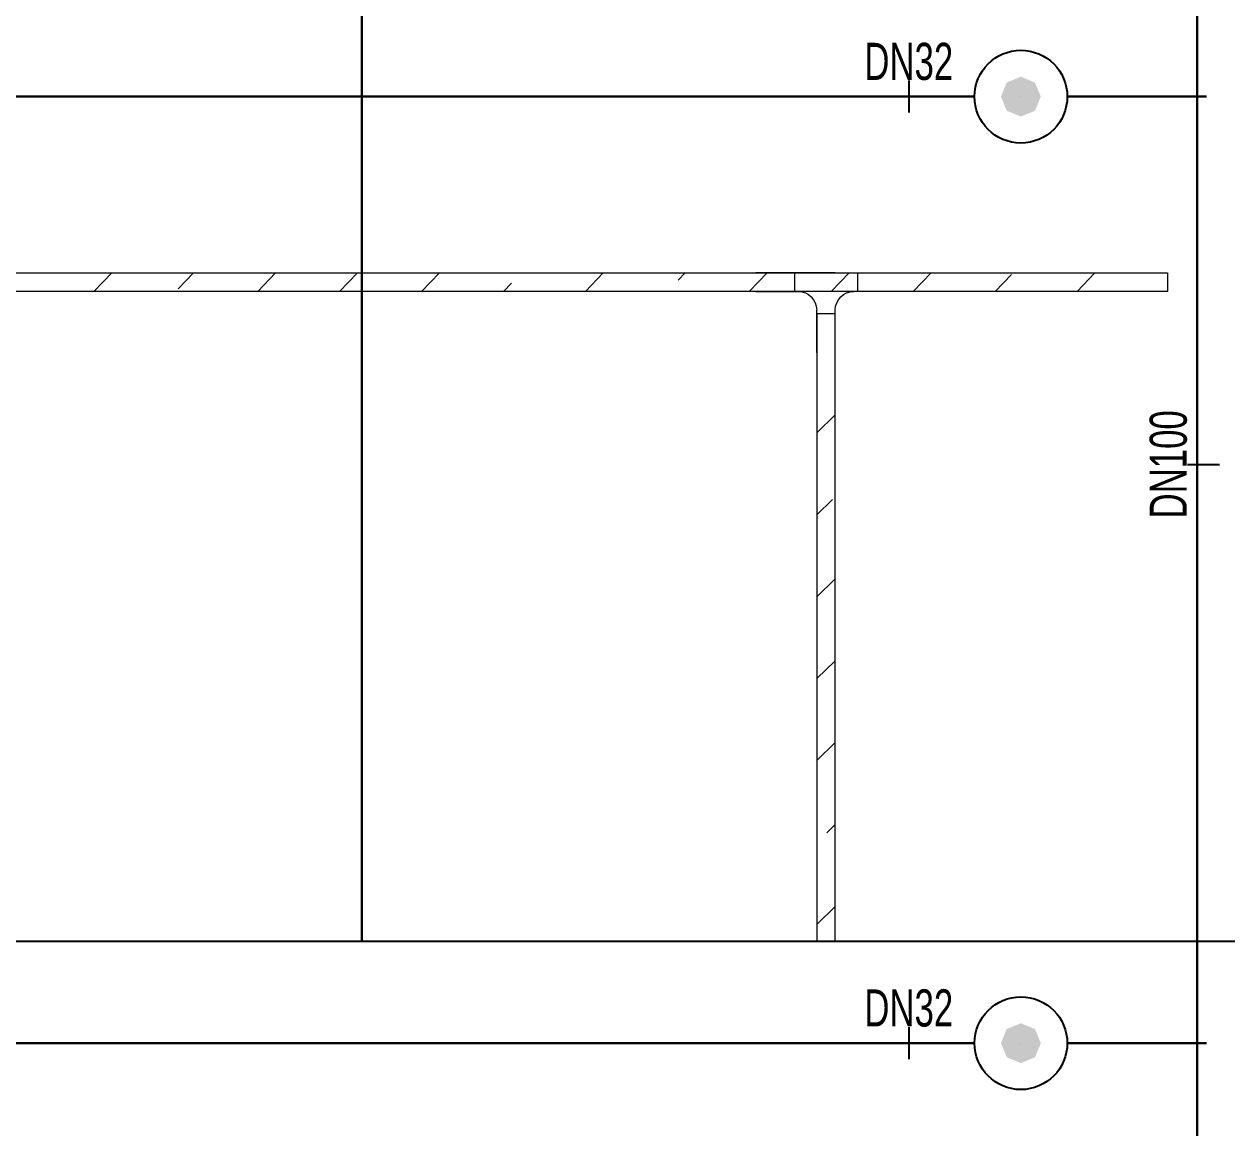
# Model space of a CAD drawing. Header units: millimetres. Extents: x -379292 to 1221486, y 92049 to 447512.
# Drawn here: x -179615 to -176375, y 127315 to 130289 of the extents above; entities that cross this region are included whole.
import ezdxf
from ezdxf.enums import TextEntityAlignment as Align

# ---------------------------------------------------------------- set-up
doc = ezdxf.new("R2010")
doc.units = ezdxf.units.MM
for name, color, linetype in [('-M-YNGN-BORUID', 7, 'Continuous'), ('-M-YNGN-BORUUZUN', 7, 'Continuous'), ('-M-YNGN-BORUYUK', 7, 'Continuous'), ('-M-YNGN-SPR-YUK', 7, 'Continuous'), ('-M-YNGN-ZON5-CAP-', 7, 'Continuous'), ('-M-YNGN-ZON5-SPR-', 7, 'Continuous'), ('202-A-Y-MahalAd', 141, 'Continuous')]:
    doc.layers.add(name, color=color, linetype=linetype)
doc.layers.add('-M-YNGN-SPR-CAPCIZGI', color=188, linetype='Continuous', plot=False)
doc.layers.add('-M-YNGN-ZON5', color=11, linetype='SP', lineweight=30)
doc.layers.add('E_CT_KIRMIZI', color=1, linetype='Continuous', lineweight=9)
doc.styles.add('CIZGI', font='tahoma.ttf', dxfattribs={"width": 0.8, "oblique": 20})
doc.styles.add('HCAD', font='HCAD.SHX', dxfattribs={"width": 0.8, "height": 0.2})
doc.styles.add('PIPESIZE', font='hcad.shx', dxfattribs={"width": 0.8})
doc.styles.add('SPR-NOT', font='romans.shx')
doc.styles.get("Standard").update_dxf_attribs({"font": 'segoeuil.ttf'})
doc.linetypes.add('SP', pattern='A,2,-0.1,["SP",CIZGI,S=0.14,R=0.2,X=0,Y=-0.07],-0.255', length=2.355)

# ---------------------------------------------------------------- blocks, each defined once
blk = doc.blocks.new('202_Mahalblok')
at = {"color": 0, "linetype": 'ByBlock', "flags": 128}
blk.add_lwpolyline([(0, 0), (0, 5000), (2500, 5000), (2500, 0)], close=True, dxfattribs=at)
at = {"color": 0, "linetype": 'ByBlock', "ltscale": 25}
blk.add_attdef('MAHALNO', text='', height=200, dxfattribs=at).set_placement((1208.7, 1390), align=Align.BOTTOM_CENTER)
blk = doc.blocks.new('OtoParkBodrumKatMimari')
at = {"layer": '202-A-Y-MahalAd', "color": 8, "ltscale": 25, "xscale": -1, "rotation": 180}
for p in [(65150, 32000), (67650, 32000)]:
    blk.add_blockref('202_Mahalblok', p, dxfattribs=at)
blk = doc.blocks.new('SPRKL100')
at = {"layer": '-M-YNGN-SPR-CAPCIZGI'}
blk.add_line((0, 0.431), (0, -0.431), dxfattribs=at)
at = {"layer": '-M-YNGN-BORUID', "color": 0, "style": 'HCAD', "width": 0.8, "flags": 1}
blk.add_attdef('DIC', text='', height=0.4, dxfattribs=at).set_placement((0, -1.693), align=Align.CENTER)
at = {"layer": '-M-YNGN-BORUUZUN', "color": 0, "style": 'HCAD', "width": 0.7}
blk.add_attdef('BOY', text='', height=0.8, dxfattribs=at).set_placement((0, -1.08), align=Align.CENTER)
at = {"layer": '-M-YNGN-BORUYUK', "color": 6, "style": 'PIPESIZE', "width": 0.8}
blk.add_attdef('YUK', text='', height=0.5, dxfattribs=at).set_placement((0, 1.866), align=Align.CENTER)
at = {"color": 0, "style": 'PIPESIZE', "width": 0.7}
blk.add_attdef('CAP', text='', height=1, dxfattribs=at).set_placement((0, 0.45), align=Align.CENTER)
blk = doc.blocks.new('SP-C-UP-12')
at = {"ltscale": 10}
blk.add_line((0, 0), (0, 0), dxfattribs=at)
at = {"color": 1, "linetype": 'Continuous'}
blk.add_circle((0, 0), 12.5, dxfattribs=at)
at = {"ltscale": 10}
for points in [[(-5.37, 0), (-3.8, 3.8), (-3.8, -3.8), (0, 5.37)], [(-3.8, -3.8), (0, 5.37), (0, -5.37), (3.8, 3.8)], [(0, -5.37), (3.8, 3.8), (3.8, -3.8), (5.37, 0)]]:
    blk.add_solid(points, dxfattribs=at)
at = {"layer": '-M-YNGN-SPR-YUK', "style": 'SPR-NOT', "width": 0.5, "flags": 9}
for tag, p in [('YUK', (0, 17.77)), ('CAP', (0, 14.42)), ('TIP', (0.2, 10.78))]:
    blk.add_attdef(tag, text='', height=2.5, dxfattribs=at).set_placement(p, align=Align.MIDDLE_CENTER)
blk = doc.blocks.new('A$C69E8C7F8')
at = {"layer": '-M-YNGN-ZON5', "ltscale": 500}
for p, q in [((-2056.31, 6569.36), (-2056.31, 359.36)), ((-2391.31, 2836.86), (-2116.31, 2836.86)), ((-2053.81, 2836.86), (-2091.31, 2836.86)), ((-2391.31, 2581.86), (-2116.31, 2581.86)), ((-2053.81, 2581.86), (-2091.31, 2581.86))]:
    blk.add_line(p, q, dxfattribs=at)
at = {"layer": '-M-YNGN-ZON5-CAP-'}
ref = blk.add_blockref('SPRKL100', (-2134, 2836.86), dxfattribs=dict(at, xscale=10, yscale=10, zscale=10))
ref.add_attrib('CAP', 'DN32', dxfattribs={"layer": '0', "color": 0, "height": 10, "style": 'PIPESIZE', "width": 0.7}).set_placement((-2134, 2841.36), align=Align.CENTER)
ref = blk.add_blockref('SPRKL100', (-2054.61, 2737.8), dxfattribs=dict(at, xscale=10.00000000000001, yscale=10.00000000000001, zscale=10.00000000000001, rotation=90))
ref.add_attrib('CAP', 'DN100', dxfattribs={"layer": '0', "color": 0, "height": 10, "rotation": 90, "style": 'PIPESIZE', "width": 0.7}).set_placement((-2059.11, 2737.8), align=Align.CENTER)
ref = blk.add_blockref('SPRKL100', (-2134, 2581.86), dxfattribs=dict(at, xscale=10, yscale=10, zscale=10))
ref.add_attrib('CAP', 'DN32', dxfattribs={"layer": '0', "color": 0, "height": 10, "style": 'PIPESIZE', "width": 0.7}).set_placement((-2134, 2586.36), align=Align.CENTER)
at = {"layer": '-M-YNGN-ZON5-SPR-', "ltscale": 25}
for p in [(-2103.81, 2836.86), (-2103.81, 2581.86)]:
    blk.add_blockref('SP-C-UP-12', p, dxfattribs=at)
blk = doc.blocks.new('*U726')
h = blk.add_hatch()
h.set_pattern_fill('ANSI33', color=0, scale=50, angle=1, style=0)
h.paths.add_polyline_path([(-26756.7, 50), (262.2, 50), (262.2, 0), (-26756.7, 0)])
at = {"color": 0}
blk.add_lwpolyline([(-26756.7, 50), (262.2, 50), (262.2, 0), (-26756.7, 0)], close=True, dxfattribs=at)
at = {"ltscale": 25, "flags": 1}
for tag, p in [('YUKSEKLIK', (-228.6, -148.7)), ('KALINLIK', (-228.6, -213.3))]:
    blk.add_attdef(tag, p, '', height=50, dxfattribs=at)
blk = doc.blocks.new('*U1030')
h = blk.add_hatch()
h.set_pattern_fill('ANSI33', color=0, scale=50, angle=1, style=0)
h.paths.add_polyline_path([(-2092.9, 50), (-402.9, 50), (-402.9, 0), (-2092.9, 0)])
at = {"color": 0}
blk.add_lwpolyline([(-2092.9, 50), (-402.9, 50), (-402.9, 0), (-2092.9, 0)], close=True, dxfattribs=at)
at = {"ltscale": 25, "flags": 1}
for tag, p in [('YUKSEKLIK', (-228.6, -148.7)), ('KALINLIK', (-228.6, -213.3))]:
    blk.add_attdef(tag, p, '', height=50, dxfattribs=at)
blk = doc.blocks.new('*U1012')
at = {"color": 0}
for p, q in [((214, 214), (-164, 214)), ((-60, 214), (-60, 164)), ((0, 214), (214, 214)), ((110, 214), (110, 164)), ((-164, 164), (-50, 164)), ((214, 164), (100, 164)), ((0, 0), (0, 114)), ((0, 104), (50, 104)), ((50, 0), (50, 114))]:
    blk.add_line(p, q, dxfattribs=at)
for centre, start, end in [((-50, 114), 0, 90), ((100, 114), 90, 180)]:
    blk.add_arc(centre, 50, start, end, dxfattribs=at)

msp = doc.modelspace()

# ---------------------------------------------------------------- block references
at = {"color": 8}
msp.add_blockref('OtoParkBodrumKatMimari', (-246354.8, 100818.8), dxfattribs=at)

# ---------------------------------------------------------------- next in the draw order: block references
at = {"layer": '-M-YNGN-ZON5', "ltscale": 25, "xscale": 10, "yscale": 10, "zscale": 10}
msp.add_blockref('A$C69E8C7F8', (-155891.8, 101725.1), dxfattribs=at)
at = {"layer": 'E_CT_KIRMIZI', "color": 1, "rotation": 180}
msp.add_blockref('*U726', (-203291.5, 129618.8), dxfattribs=at)
at = {"layer": 'E_CT_KIRMIZI', "color": 2, "xscale": -1}
msp.add_blockref('*U1012', (-177429.8, 129404.8), dxfattribs=at)
at = {"layer": 'E_CT_KIRMIZI', "color": 1, "xscale": -1, "rotation": 269.9999999999998}
msp.add_blockref('*U1030', (-177479.8, 129911.7), dxfattribs=at)

doc.saveas('drawing.dxf')
